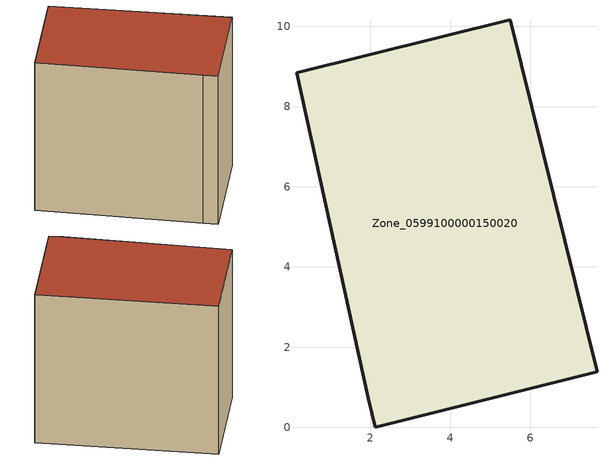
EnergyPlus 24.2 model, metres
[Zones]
Zone_0599100000150020
 floor ground (C_G): 2.13,0 1.95,0.73 0.17,8.84 5.5,10.17 7.66,1.38 z0
 wall outside (C_F): 7.66,1.38 5.5,10.17 0.17,8.84 1.95,0.73 2.13,0 7.66,1.38 z0:8.38
 roof outside (C_R): 1.95,0.73 2.13,0 7.66,1.38 5.5,10.17 0.17,8.84 z8.38
[BUILDING]
Pand.0599100000150020: North Axis=0; Terrain=City; Loads Convergence Tolerance Value=0.04; Temperature Convergence Tolerance Value=0.4; Solar Distribution=FullExterior; Maximum Number of Warmup Days=25; Minimum Number of Warmup Days=1
[Site:Location]
Rotterdam.The.Hague.AP_ZH_NLD Design_Conditions: Latitude=51.96; Longitude=4.45; Time Zone=1; Elevation=-4.5
[SITE:GROUNDTEMPERATURE:BUILDINGSURFACE]
18, 18, 18, 18, 18, 18, 18, 18, 18, 18, 18, 18
[MATERIAL] Thermal Absorptance=0.9; Solar Absorptance=0.7; Visible Absorptance=0.7
Name | Roughness | Thickness | Conductivity | Density | Specific Heat
G.TC.1975-1991 | MediumSmooth | 0.15 | 0.288461 | 540 | 1210
F.TC.1975-1991 | Rough | 0.3 | 0.230769 | 1920 | 840
R.TC.1975-1991 | MediumRough | 0.2 | 0.153846 | 1500 | 1000
[CONSTRUCTION]
C_G: G.TC.1975-1991
C_F: F.TC.1975-1991
C_R: R.TC.1975-1991
[ZONE]
Zone_0599100000150020: Type=1; Multiplier=1; Ceiling Height=Autocalculate; Volume=Autocalculate; Floor Area=autocalculate; Part of Total Floor Area=Yes
[ZONEINFILTRATION:DESIGNFLOWRATE]
Infil_Zone_0599100000150020: Zone or ZoneList or Space or SpaceList=Zone_0599100000150020; Schedule=AlwaysOn; Design Flow Rate Calculation Method=Flow/Area; Flow Rate per Floor Area=0.003; Constant Term Coefficient=1; Temperature Term Coefficient=0; Velocity Term Coefficient=0; Velocity Squared Term Coefficient=0
[HVACTEMPLATE:ZONE:IDEALLOADSAIRSYSTEM]
Zone_0599100000150020: Maximum Heating Supply Air Temperature=50; Minimum Cooling Supply Air Temperature=13; Maximum Heating Supply Air Humidity Ratio=0.0156; Minimum Cooling Supply Air Humidity Ratio=0.0077; Heating Limit=NoLimit; Cooling Limit=NoLimit; Dehumidification Control Type=ConstantSensibleHeatRatio; Cooling Sensible Heat Ratio=0.7; Dehumidification Setpoint=60; Humidification Control Type=None; Humidification Setpoint=30; Outdoor Air Method=None; Outdoor Air Flow Rate per Person=0.00944; Outdoor Air Flow Rate per Zone Floor Area=0; Outdoor Air Flow Rate per Zone=0; Demand Controlled Ventilation Type=None; Outdoor Air Economizer Type=NoEconomizer; Heat Recovery Type=None; Sensible Heat Recovery Effectiveness=0.7; Latent Heat Recovery Effectiveness=0.65
[ZONECONTROL:THERMOSTAT]
ThermostatControl_Zone_0599100000150020: Zone or ZoneList=Zone_0599100000150020; Control Type Schedule=DualSetpointControlType; Control 1=Thermostat_Zone_0599100000150020; Temperature Difference Between Cutout And Setpoint=0
[THERMOSTATSETPOINT:DUALSETPOINT]
Thermostat_Zone_0599100000150020: Heating Setpoint Temperature Schedule=HeatingSetpoint_Zone_0599100000150020; Cooling Setpoint Temperature Schedule=CoolingSetpoint_Zone_0599100000150020
[SCHEDULE:COMPACT]
HeatingSetpoint_Zone_0599100000150020: Through: 12/31, For: AllDays, Until: 24:00, 21
CoolingSetpoint_Zone_0599100000150020: Through: 12/31, For: AllDays, Until: 24:00, 24
DualSetpointControlType: Through: 12/31, For: AllDays, Until: 24:00, 4
AlwaysOn: Through: 12/31, For: AllDays, Until: 24:00, 1
